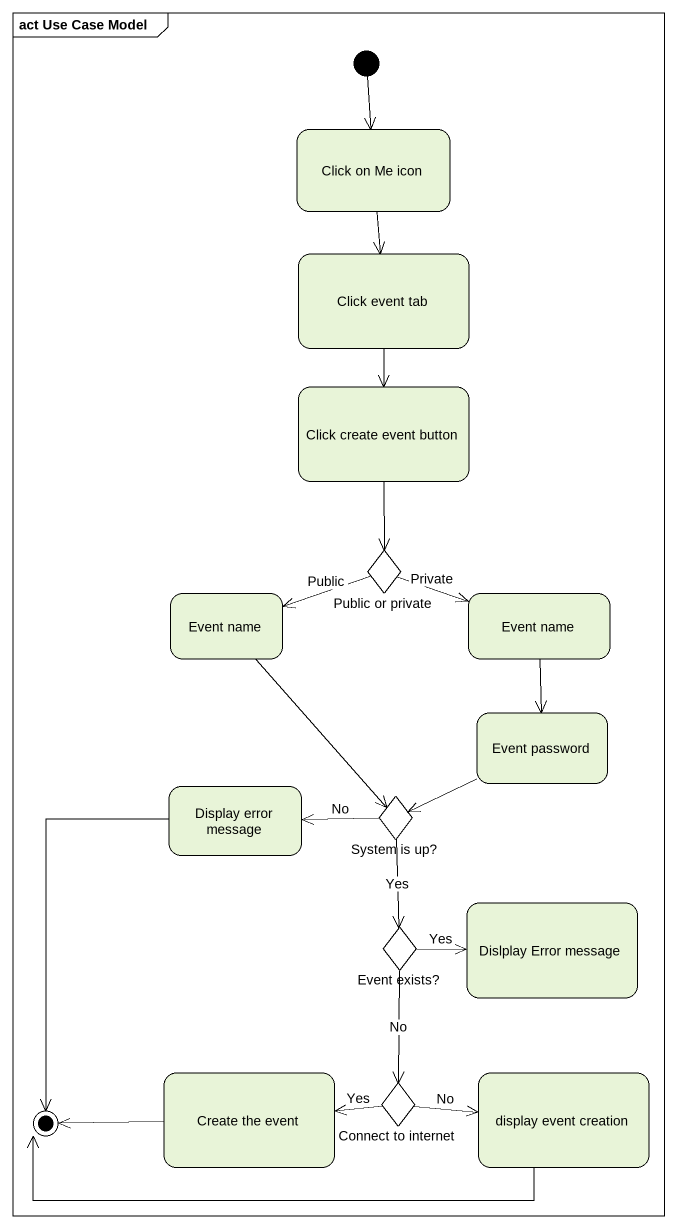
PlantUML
@startuml
mainframe act Use Case Model
hide empty description
state "Click on Me icon" as Click_on_Me_icon
state "Click event tab" as Click_event_tab
state "Click create event button" as Click_create_event_button
state "Event name" as Event_name
state "Public or private" as Public_or_private <<choice>>
state "Event name" as Event_name_2
state "Event password" as Event_password
state "Display error message" as Display_error_message
state "System is up?" as System_is_up <<choice>>
state "Event exists?" as Event_exists <<choice>>
state "Dislplay Error message" as Dislplay_Error_message
state "Create the event" as Create_the_event
state "Connect to internet" as Connect_to_internet <<choice>>
state "display event creation" as display_event_creation
[*] --> Click_on_Me_icon
Click_on_Me_icon --> Click_event_tab
Click_event_tab --> Click_create_event_button
Click_create_event_button --> Public_or_private
Event_name --> System_is_up
Public_or_private -left-> Event_name : Public
Public_or_private -right-> Event_name_2 : Private
Event_name_2 --> Event_password
Event_password -left-> System_is_up
System_is_up -left-> Display_error_message : No
System_is_up --> Event_exists : Yes
Event_exists -right-> Dislplay_Error_message : Yes
Event_exists --> Connect_to_internet : No
Connect_to_internet -left-> Create_the_event : Yes
Connect_to_internet -right-> display_event_creation : No
Display_error_message --> [*]
Create_the_event -left-> [*]
display_event_creation -left-> [*]
@enduml
